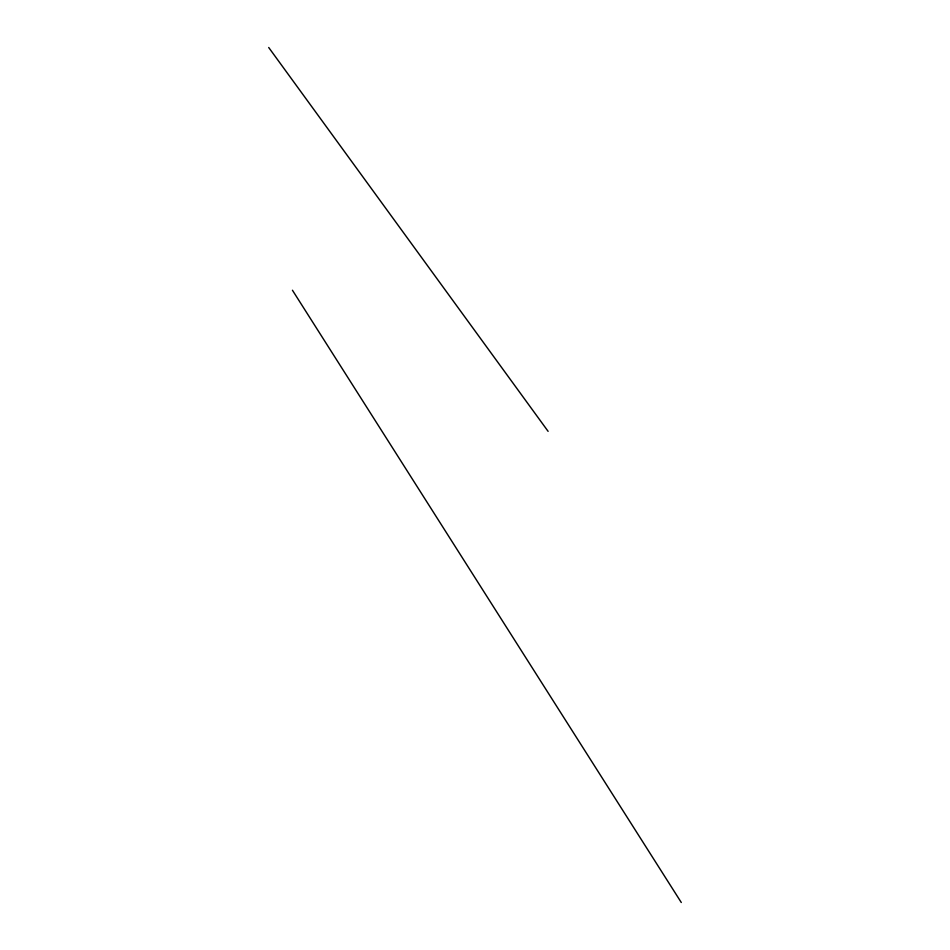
<?xml version="1.0" encoding="UTF-8"?>
<svg xmlns="http://www.w3.org/2000/svg" width="950" height="950" viewBox="0 0 950 950"><rect width="100%" height="100%" fill="white"/><g stroke="black" fill="none" stroke-linecap="round" stroke-linejoin="round"><path stroke-width="1.43" d="M268.707 47.5L548.114 431.348M292.434 290.237L681.293 902.5"/></g></svg>
